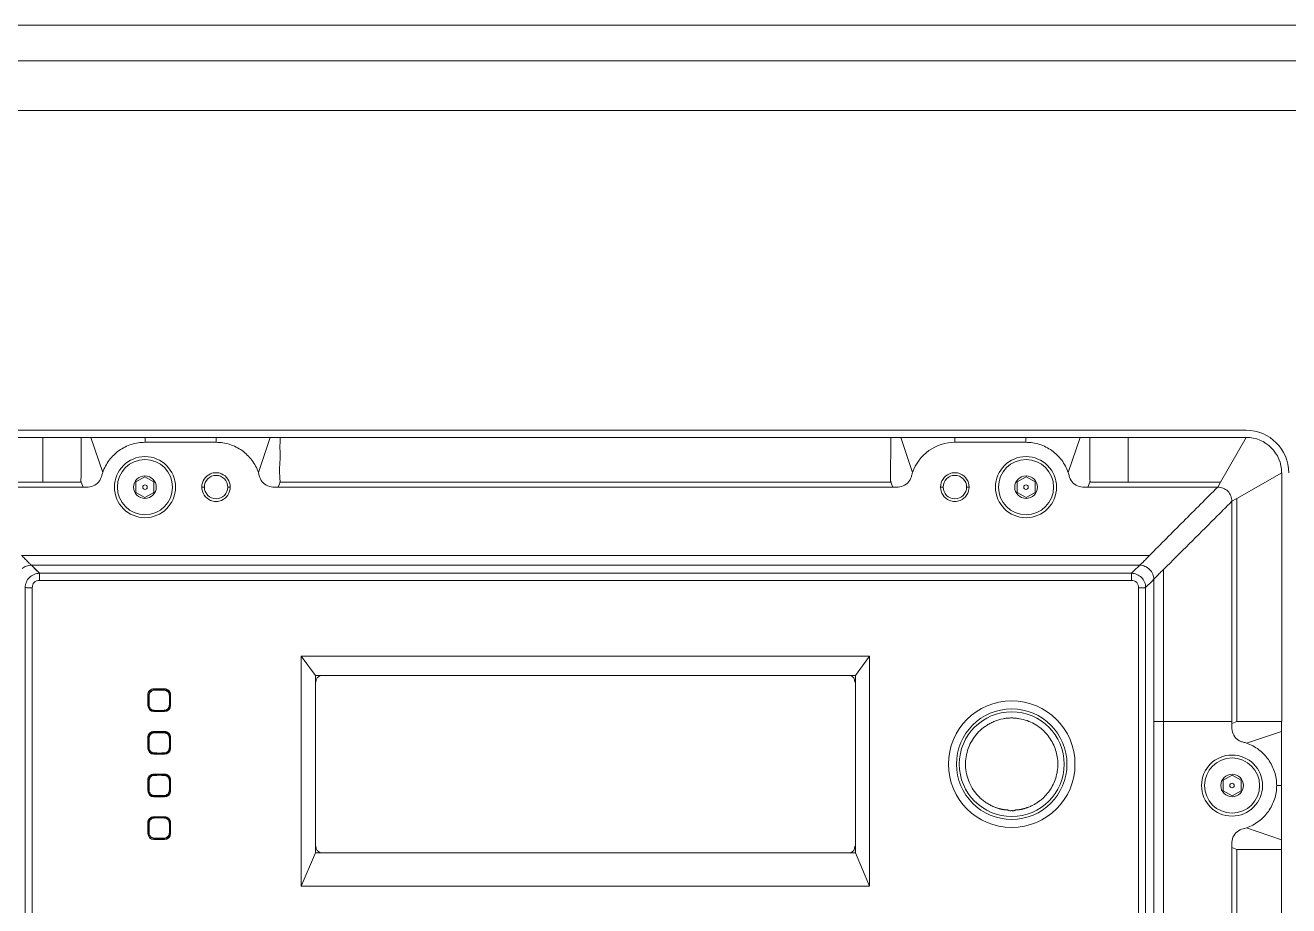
# Model space of a CAD drawing. Header units: millimetres. Extents: x 0 to 3564, y 0 to 2520.
# Drawn here: x 2465.3 to 2643.2, y 1364.5 to 1488.5 of the extents above; entities that cross this region are included whole.
import ezdxf

# ---------------------------------------------------------------- set-up
doc = ezdxf.new("R2010")
doc.units = ezdxf.units.MM
doc.layers.get('0').update_dxf_attribs({"lineweight": 13})

# ---------------------------------------------------------------- blocks, each defined once
blk = doc.blocks.new('A$C026F559B')
for p, q in [((11.55, -21.91), (10.28, -22.64)), ((10.28, -24.11), (10.28, -22.64)), ((12.82, -22.64), (11.55, -21.91)), ((12.82, -22.64), (12.82, -24.11)), ((10.28, -24.11), (11.55, -24.84)), ((11.55, -24.84), (12.82, -24.11))]:
    blk.add_line(p, q)
for radius in [4.3, 3.88, 1.59, 0.317]:
    blk.add_circle((11.55, -23.38), radius)

msp = doc.modelspace()

# ---------------------------------------------------------------- linework, layer by layer
for p, q in [((2771.68, 1488.47), (2316.68, 1488.47)), ((2771.68, 1483.47), (2316.68, 1483.47)), ((2764.68, 1476.47), (2323.68, 1476.47)), ((2637.2, 1431.47), (2451.18, 1431.47)), ((2451.18, 1430.47), (2637.18, 1430.47)), ((2467.78, 1424.17), (2467.78, 1430.47)), ((2473.18, 1425.47), (2473.18, 1430.47)), ((2474.55, 1430.47), (2476.22, 1425.54)), ((2482.18, 1430.47), (2482.18, 1429.77)), ((2492.18, 1429.77), (2492.18, 1430.47)), ((2499.8, 1430.47), (2498.13, 1425.54)), ((2587.14, 1424.25), (2587.18, 1430.47)), ((2588.55, 1430.47), (2590.22, 1425.54)), ((2596.18, 1430.47), (2596.18, 1429.77)), ((2606.18, 1429.77), (2606.18, 1430.47)), ((2613.8, 1430.47), (2612.13, 1425.54)), ((2615.18, 1430.47), (2615.18, 1425.47)), ((2620.58, 1424.17), (2620.58, 1430.47)), ((2637.18, 1430.47), (2633.57, 1424.17)), ((2492.18, 1429.77), (2482.18, 1429.77)), ((2606.18, 1429.77), (2596.18, 1429.77)), ((2635.87, 1421.87), (2642.19, 1425.47)), ((2642.19, 1425.47), (2642.19, 1390.47)), ((2467.78, 1424.17), (2454.78, 1424.17)), ((2455.18, 1423.47), (2473.45, 1423.47)), ((2473.18, 1424.17), (2467.78, 1424.17)), ((2473.18, 1424.17), (2473.45, 1423.47)), ((2490.53, 1423.47), (2490.18, 1423.47)), ((2493.83, 1423.47), (2494.18, 1423.47)), ((2501.18, 1424.17), (2500.91, 1423.47)), ((2501.18, 1423.47), (2500.91, 1423.47)), ((2587.18, 1424.17), (2501.18, 1424.17)), ((2501.18, 1423.47), (2587.18, 1423.47)), ((2587.18, 1424.17), (2587.45, 1423.47)), ((2587.18, 1423.47), (2587.45, 1423.47)), ((2594.53, 1423.47), (2594.18, 1423.47)), ((2597.83, 1423.47), (2598.18, 1423.47)), ((2615.18, 1424.17), (2614.9, 1423.46)), ((2615.18, 1424.17), (2620.58, 1424.17)), ((2620.58, 1424.17), (2633.57, 1424.16)), ((2633.57, 1424.16), (2633.18, 1423.47)), ((2635.18, 1421.47), (2635.88, 1421.87)), ((2635.18, 1421.47), (2635.18, 1390.47)), ((2635.88, 1421.87), (2635.88, 1390.47)), ((2464.79, 1413.86), (2623.59, 1413.86)), ((2467.32, 1411.33), (2466.18, 1412.47)), ((2466.18, 1412.47), (2483.18, 1412.47)), ((2492.18, 1412.47), (2483.18, 1412.47)), ((2492.18, 1412.47), (2587.18, 1412.47)), ((2596.18, 1412.47), (2587.18, 1412.47)), ((2596.18, 1412.47), (2605.18, 1412.47)), ((2605.18, 1412.47), (2620.58, 1412.47)), ((2620.58, 1412.47), (2622.18, 1412.47)), ((2622.18, 1412.45), (2621.39, 1411.68)), ((2467.32, 1411.33), (2467.78, 1411.33)), ((2467.78, 1411.33), (2620.58, 1411.33)), ((2620.58, 1411.33), (2621.03, 1411.33)), ((2621.58, 1411.86), (2621.03, 1411.33)), ((2621.39, 1411.68), (2621.03, 1411.33)), ((2623.94, 1410.25), (2624.16, 1410.47)), ((2624.18, 1410.47), (2624.16, 1410.47)), ((2624.17, 1410.47), (2624.18, 1409.05)), ((2625.57, 1390.47), (2625.57, 1411.89)), ((2465.32, 1409.32), (2465.32, 1353.31)), ((2466.31, 1409.3), (2466.31, 1353.31)), ((2621.04, 1410.34), (2467.32, 1410.34)), ((2622.05, 1353.31), (2622.05, 1409.28)), ((2623.03, 1409.33), (2623.94, 1410.25)), ((2623.03, 1353.31), (2623.03, 1409.33)), ((2624.18, 1409.05), (2624.18, 1390.47)), ((2504.18, 1399.65), (2504.18, 1367.29)), ((2504.18, 1399.65), (2506.18, 1396.97)), ((2584.18, 1399.65), (2504.18, 1399.65)), ((2584.18, 1399.65), (2582.18, 1396.97)), ((2584.18, 1367.29), (2584.18, 1399.65)), ((2506.18, 1371.97), (2506.18, 1396.97)), ((2582.18, 1396.97), (2506.18, 1396.97)), ((2582.18, 1396.97), (2582.18, 1371.97)), ((2484.93, 1395.07), (2483.43, 1395.07)), ((2483.47, 1394.89), (2483.48, 1394.97)), ((2484.88, 1394.97), (2483.48, 1394.97)), ((2484.88, 1394.89), (2484.88, 1394.97)), ((2482.58, 1392.72), (2482.58, 1394.22)), ((2482.68, 1394.17), (2482.68, 1392.77)), ((2482.75, 1394.17), (2482.68, 1394.17)), ((2482.75, 1392.77), (2482.68, 1392.77)), ((2485.6, 1394.17), (2485.68, 1394.17)), ((2485.6, 1392.77), (2485.68, 1392.77)), ((2485.68, 1392.77), (2485.68, 1394.17)), ((2485.78, 1394.22), (2485.78, 1392.72)), ((2484.93, 1391.87), (2483.43, 1391.87)), ((2483.47, 1392.05), (2483.48, 1391.97)), ((2483.48, 1391.97), (2484.88, 1391.97)), ((2484.88, 1392.05), (2484.88, 1391.97)), ((2484.93, 1389.07), (2483.43, 1389.07)), ((2624.18, 1390.47), (2624.18, 1281.47)), ((2635.18, 1390.47), (2624.18, 1390.47)), ((2625.57, 1390.47), (2625.57, 1245.87)), ((2635.88, 1390.47), (2635.18, 1390.2)), ((2635.18, 1390.47), (2635.18, 1390.2)), ((2635.87, 1390.47), (2642.19, 1390.47)), ((2642.18, 1389.09), (2637.25, 1387.43)), ((2642.18, 1390.47), (2642.18, 1072.47)), ((2482.58, 1386.72), (2482.58, 1388.22)), ((2482.68, 1388.17), (2482.68, 1386.77)), ((2482.75, 1388.17), (2482.68, 1388.17)), ((2483.47, 1388.89), (2483.48, 1388.97)), ((2484.88, 1388.97), (2483.48, 1388.97)), ((2484.88, 1388.89), (2484.88, 1388.97)), ((2485.6, 1388.17), (2485.68, 1388.17)), ((2485.68, 1386.77), (2485.68, 1388.17)), ((2485.78, 1388.22), (2485.78, 1386.72)), ((2482.75, 1386.77), (2482.68, 1386.77)), ((2484.93, 1385.87), (2483.43, 1385.87)), ((2483.47, 1386.05), (2483.48, 1385.97)), ((2483.48, 1385.97), (2484.88, 1385.97)), ((2484.88, 1386.05), (2484.88, 1385.97)), ((2485.6, 1386.77), (2485.68, 1386.77)), ((2482.58, 1380.72), (2482.58, 1382.22)), ((2482.68, 1382.17), (2482.68, 1380.77)), ((2482.75, 1382.17), (2482.68, 1382.17)), ((2484.93, 1383.07), (2483.43, 1383.07)), ((2483.47, 1382.89), (2483.48, 1382.97)), ((2484.88, 1382.97), (2483.48, 1382.97)), ((2484.88, 1382.89), (2484.88, 1382.97)), ((2485.6, 1382.17), (2485.68, 1382.17)), ((2485.68, 1380.77), (2485.68, 1382.17)), ((2485.78, 1382.22), (2485.78, 1380.72)), ((2482.75, 1380.77), (2482.68, 1380.77)), ((2485.6, 1380.77), (2485.68, 1380.77)), ((2484.93, 1379.87), (2483.43, 1379.87)), ((2483.47, 1380.05), (2483.48, 1379.97)), ((2483.48, 1379.97), (2484.88, 1379.97)), ((2484.88, 1380.05), (2484.88, 1379.97)), ((2484.93, 1377.07), (2483.43, 1377.07)), ((2483.47, 1376.89), (2483.48, 1376.97)), ((2484.88, 1376.97), (2483.48, 1376.97)), ((2484.88, 1376.89), (2484.88, 1376.97)), ((2482.58, 1374.72), (2482.58, 1376.22)), ((2482.68, 1376.17), (2482.68, 1374.77)), ((2482.75, 1376.17), (2482.68, 1376.17)), ((2485.6, 1376.17), (2485.68, 1376.17)), ((2485.68, 1374.77), (2485.68, 1376.17)), ((2485.78, 1376.22), (2485.78, 1374.72)), ((2642.18, 1373.84), (2637.25, 1375.51)), ((2482.75, 1374.77), (2482.68, 1374.77)), ((2484.93, 1373.87), (2483.43, 1373.87)), ((2483.47, 1374.05), (2483.48, 1373.97)), ((2483.48, 1373.97), (2484.88, 1373.97)), ((2484.88, 1374.05), (2484.88, 1373.97)), ((2485.6, 1374.77), (2485.68, 1374.77)), ((2504.18, 1367.29), (2506.18, 1371.97)), ((2506.18, 1371.97), (2582.18, 1371.97)), ((2584.18, 1367.29), (2582.18, 1371.97)), ((2635.18, 1372.74), (2635.18, 1300.18)), ((2635.18, 1372.74), (2635.88, 1372.47)), ((2635.88, 1300.45), (2635.88, 1372.47)), ((2642.18, 1372.47), (2635.88, 1372.47)), ((2504.18, 1367.29), (2584.18, 1367.29))]:
    msp.add_line(p, q)
for points in [[(2467.32, 1411.33), (2466.75, 1411.89), (2466.37, 1412.27), (2466.18, 1412.47)], [(2622.18, 1412.45), (2621.96, 1412.24), (2621.58, 1411.86)]]:
    msp.add_lwpolyline(points)
for centre, radius in [((2492.18, 1423.47), 1.65), ((2596.18, 1423.47), 1.65), ((2604.18, 1384.47), 8.91), ((2604.18, 1384.47), 7.78), ((2604.18, 1384.47), 7.38)]:
    msp.add_circle(centre, radius)
for centre, radius, start, end in [((2637.18, 1425.47), 5, 0, 89.9998), ((2637.18, 1425.47), 6, 0.0003, 89.8144), ((2623.55, 3076.35), 1652.91, 269.70022, 270.33363), ((2507.24, 1396.03), 1, 109.3906, 180), ((2581.12, 1396.03), 1, 0, 70.5958), ((2483.48, 1394.17), 0.8, 90, 180), ((2484.18, 1363.64), 31.26, 88.7136, 91.2864), ((2484.88, 1394.17), 0.8, 0, 90), ((2483.43, 1392.72), 0.85, 180, 270), ((2483.48, 1392.77), 0.8, 180, 270), ((2514, 1393.47), 31.26, 178.7136, 181.2864), ((2484.88, 1392.77), 0.8, 270, 0), ((2484.93, 1392.72), 0.85, 270, 0), ((2454.35, 1393.47), 31.26, 358.7136, 1.2864), ((2484.18, 1423.3), 31.26, 268.7136, 271.2864), ((2483.48, 1388.17), 0.8, 90, 180), ((2514, 1387.47), 31.26, 178.7136, 181.2864), ((2484.18, 1357.64), 31.26, 88.7136, 91.2864), ((2484.88, 1388.17), 0.8, 0, 90), ((2454.35, 1387.47), 31.26, 358.7136, 1.2864), ((2483.43, 1386.72), 0.85, 180, 270), ((2483.48, 1386.77), 0.8, 180, 270), ((2484.18, 1417.3), 31.26, 268.7136, 271.2864), ((2484.88, 1386.77), 0.8, 270, 0), ((2484.93, 1386.72), 0.85, 270, 0), ((2483.48, 1382.17), 0.8, 90, 180), ((2514, 1381.47), 31.26, 178.7136, 181.2864), ((2484.18, 1351.64), 31.26, 88.7136, 91.2864), ((2484.88, 1382.17), 0.8, 0, 90), ((2454.35, 1381.47), 31.26, 358.7136, 1.2864), ((2483.43, 1380.72), 0.85, 180, 270), ((2483.48, 1380.77), 0.8, 180, 270), ((2484.88, 1380.77), 0.8, 270, 0), ((2484.93, 1380.72), 0.85, 270, 360), ((2641.83, 1393.97), 12.51, 268.3969, 271.6027), ((2484.18, 1411.3), 31.26, 268.7136, 271.2864), ((2483.48, 1376.17), 0.8, 90, 180), ((2484.18, 1345.64), 31.26, 88.7136, 91.2864), ((2484.88, 1376.17), 0.8, 0, 90), ((2514, 1375.47), 31.26, 178.7136, 181.2864), ((2454.35, 1375.47), 31.26, 358.7136, 1.2864), ((2483.43, 1374.72), 0.85, 180, 270), ((2483.48, 1374.77), 0.8, 180, 270), ((2484.18, 1405.3), 31.26, 268.7136, 271.2864), ((2484.88, 1374.77), 0.8, 270, 0), ((2484.93, 1374.72), 0.85, 270, 360), ((2507.24, 1372.91), 1, 180, 250.5648), ((2581.12, 1372.91), 1, 289.3755, 0)]:
    msp.add_arc(centre, radius, start, end)
for points, knots in [([(2501.18, 1430.47), (2501.19, 1429.95), (2501.16, 1428.92), (2501.23, 1427.37), (2501.06, 1425.82), (2501.15, 1424.78), (2501.22, 1424.27)], [0, 0, 0, 0, 0.249035, 0.499545, 0.750002, 1, 1, 1, 1]), ([(2482.18, 1429.77), (2481.53, 1429.77), (2480.23, 1429.57), (2478.46, 1428.69), (2477.06, 1427.31), (2476.44, 1426.15), (2476.22, 1425.54)], [0, 0, 0, 0, 0.250597, 0.500578, 0.750027, 1, 1, 1, 1]), ([(2492.18, 1429.77), (2492.82, 1429.77), (2494.13, 1429.57), (2495.89, 1428.68), (2497.29, 1427.31), (2497.92, 1426.15), (2498.13, 1425.54)], [0, 0, 0, 0, 0.250596, 0.500565, 0.750004, 1, 1, 1, 1]), ([(2590.22, 1425.54), (2590.65, 1426.74), (2592.27, 1428.95), (2594.9, 1429.78), (2596.18, 1429.77)], [0, 0, 0, 0, 0.499582, 1, 1, 1, 1]), ([(2606.18, 1429.77), (2606.82, 1429.77), (2608.13, 1429.57), (2609.89, 1428.69), (2611.29, 1427.31), (2611.92, 1426.15), (2612.13, 1425.54)], [0, 0, 0, 0, 0.250606, 0.500582, 0.750019, 1, 1, 1, 1]), ([(2476.22, 1425.54), (2476.16, 1425.39), (2476.09, 1425.07), (2475.95, 1424.6), (2475.68, 1424.19), (2475.21, 1423.73), (2474.42, 1423.42), (2473.77, 1423.47), (2473.45, 1423.47)], [0, 0, 0, 0, 0.12493, 0.24977, 0.375307, 0.501003, 0.749943, 1, 1, 1, 1]), ([(2491.41, 1425.34), (2491.05, 1425.19), (2490.41, 1424.66), (2490.17, 1423.86), (2490.18, 1423.47)], [0, 0, 0, 0, 0.499744, 1, 1, 1, 1]), ([(2492.94, 1425.34), (2492.7, 1425.44), (2492.18, 1425.54), (2491.65, 1425.44), (2491.41, 1425.34)], [0, 0, 0, 0, 0.499997, 1, 1, 1, 1]), ([(2494.18, 1423.47), (2494.18, 1423.86), (2493.94, 1424.66), (2493.3, 1425.19), (2492.94, 1425.34)], [0, 0, 0, 0, 0.500268, 1, 1, 1, 1]), ([(2500.91, 1423.47), (2500.58, 1423.47), (2499.93, 1423.41), (2498.99, 1423.8), (2498.34, 1424.58), (2498.24, 1425.23), (2498.13, 1425.54)], [0, 0, 0, 0, 0.251007, 0.500258, 0.749202, 1, 1, 1, 1]), ([(2587.45, 1423.47), (2587.77, 1423.47), (2588.42, 1423.42), (2589.21, 1423.73), (2589.68, 1424.19), (2589.95, 1424.6), (2590.09, 1425.07), (2590.16, 1425.39), (2590.22, 1425.54)], [0, 0, 0, 0, 0.25006, 0.499067, 0.624695, 0.750212, 0.875082, 1, 1, 1, 1]), ([(2595.41, 1425.34), (2595.05, 1425.19), (2594.41, 1424.66), (2594.17, 1423.86), (2594.18, 1423.47)], [0, 0, 0, 0, 0.499744, 1, 1, 1, 1]), ([(2596.94, 1425.34), (2596.7, 1425.44), (2596.18, 1425.54), (2595.65, 1425.44), (2595.41, 1425.34)], [0, 0, 0, 0, 0.499997, 1, 1, 1, 1]), ([(2598.18, 1423.47), (2598.18, 1423.86), (2597.94, 1424.66), (2597.3, 1425.19), (2596.94, 1425.34)], [0, 0, 0, 0, 0.500268, 1, 1, 1, 1]), ([(2614.9, 1423.46), (2614.74, 1423.46), (2614.42, 1423.46), (2613.77, 1423.48), (2612.99, 1423.8), (2612.34, 1424.58), (2612.24, 1425.23), (2612.13, 1425.54)], [0, 0, 0, 0, 0.125577, 0.251144, 0.500358, 0.749253, 1, 1, 1, 1]), ([(2473.15, 1424.25), (2473.16, 1424.24), (2473.19, 1424.23), (2473.2, 1424.19), (2473.18, 1424.18), (2473.18, 1424.17)], [0, 0, 0, 0, 0.506652, 0.744454, 1, 1, 1, 1]), ([(2490.18, 1423.47), (2490.17, 1423.08), (2490.41, 1422.28), (2491.05, 1421.75), (2491.41, 1421.6)], [0, 0, 0, 0, 0.500267, 1, 1, 1, 1]), ([(2492.94, 1421.6), (2493.3, 1421.75), (2493.94, 1422.28), (2494.18, 1423.08), (2494.18, 1423.47)], [0, 0, 0, 0, 0.499744, 1, 1, 1, 1]), ([(2501.22, 1424.27), (2501.2, 1424.26), (2501.17, 1424.24), (2501.16, 1424.2), (2501.18, 1424.18), (2501.18, 1424.17)], [0, 0, 0, 0, 0.50691, 0.744691, 1, 1, 1, 1]), ([(2587.18, 1424.17), (2587.18, 1424.18), (2587.2, 1424.19), (2587.19, 1424.23), (2587.16, 1424.24), (2587.14, 1424.25)], [0, 0, 0, 0, 0.258831, 0.490424, 1, 1, 1, 1]), ([(2594.18, 1423.47), (2594.17, 1423.08), (2594.41, 1422.28), (2595.05, 1421.75), (2595.41, 1421.6)], [0, 0, 0, 0, 0.500267, 1, 1, 1, 1]), ([(2596.94, 1421.6), (2597.3, 1421.75), (2597.94, 1422.28), (2598.18, 1423.08), (2598.18, 1423.47)], [0, 0, 0, 0, 0.499744, 1, 1, 1, 1]), ([(2615.21, 1424.25), (2615.19, 1424.24), (2615.16, 1424.23), (2615.16, 1424.19), (2615.17, 1424.17), (2615.18, 1424.17)], [0, 0, 0, 0, 0.506801, 0.744254, 1, 1, 1, 1]), ([(2623.59, 1413.86), (2625.17, 1415.46), (2628.37, 1418.66), (2631.57, 1421.86), (2633.18, 1423.47)], [0, 0, 0, 0, 0.496927, 1, 1, 1, 1]), ([(2635.18, 1421.47), (2635.18, 1421.73), (2635.07, 1422.26), (2634.63, 1422.92), (2633.96, 1423.37), (2633.44, 1423.47), (2633.18, 1423.47)], [0, 0, 0, 0, 0.249941, 0.499951, 0.749998, 1, 1, 1, 1]), ([(2491.41, 1421.6), (2491.65, 1421.5), (2492.18, 1421.39), (2492.7, 1421.5), (2492.94, 1421.6)], [0, 0, 0, 0, 0.499997, 1, 1, 1, 1]), ([(2595.41, 1421.6), (2595.65, 1421.5), (2596.18, 1421.39), (2596.7, 1421.5), (2596.94, 1421.6)], [0, 0, 0, 0, 0.499997, 1, 1, 1, 1]), ([(2635.18, 1421.47), (2634.37, 1420.66), (2631.17, 1417.47), (2627.97, 1414.27), (2625.57, 1411.89)], [0, 0, 0, 0, 0.251893, 1, 1, 1, 1]), ([(2466.18, 1412.47), (2466.16, 1412.48), (2466.1, 1412.54), (2466, 1412.63), (2465.86, 1412.78), (2465.61, 1413.03), (2465.25, 1413.4), (2464.95, 1413.7), (2464.79, 1413.86)], [0, 0, 0, 0, 0.036196, 0.11107, 0.217579, 0.347811, 0.655681, 1, 1, 1, 1]), ([(2466.18, 1412.47), (2465.94, 1412.47), (2465.47, 1412.39), (2465.05, 1412.14), (2464.88, 1411.99)], [0, 0, 0, 0, 0.499979, 1, 1, 1, 1]), ([(2622.18, 1412.47), (2622.18, 1412.47), (2622.2, 1412.48), (2622.23, 1412.51), (2622.28, 1412.55), (2622.37, 1412.63), (2622.5, 1412.75), (2622.68, 1412.93), (2622.89, 1413.14), (2623.19, 1413.45), (2623.43, 1413.7), (2623.59, 1413.86)], [0, 0, 0, 0, 0.009928, 0.030939, 0.062319, 0.103193, 0.209091, 0.339691, 0.488374, 0.65049, 1, 1, 1, 1]), ([(2622.18, 1412.47), (2622.44, 1412.47), (2622.96, 1412.36), (2623.41, 1412.06), (2623.6, 1411.88)], [0, 0, 0, 0, 0.499497, 1, 1, 1, 1]), ([(2465.91, 1410.74), (2465.72, 1410.56), (2465.43, 1410.11), (2465.32, 1409.58), (2465.32, 1409.32)], [0, 0, 0, 0, 0.500508, 1, 1, 1, 1]), ([(2467.32, 1411.33), (2467.06, 1411.33), (2466.54, 1411.22), (2466.09, 1410.92), (2465.91, 1410.74)], [0, 0, 0, 0, 0.499513, 1, 1, 1, 1]), ([(2467.32, 1411.33), (2467.33, 1411.29), (2467.33, 1411.17), (2467.33, 1410.84), (2467.32, 1410.55), (2467.32, 1410.34)], [0, 0, 0, 0, 0.122504, 0.349387, 1, 1, 1, 1]), ([(2622.45, 1410.74), (2622.26, 1410.92), (2621.82, 1411.22), (2621.29, 1411.33), (2621.03, 1411.33)], [0, 0, 0, 0, 0.500498, 1, 1, 1, 1]), ([(2621.04, 1410.34), (2621.03, 1410.55), (2621.03, 1410.84), (2621.03, 1411.17), (2621.03, 1411.29), (2621.03, 1411.33)], [0, 0, 0, 0, 0.6505, 0.877416, 1, 1, 1, 1]), ([(2623.03, 1409.33), (2623.03, 1409.59), (2622.93, 1410.11), (2622.63, 1410.56), (2622.45, 1410.74)], [0, 0, 0, 0, 0.499499, 1, 1, 1, 1]), ([(2623.59, 1411.88), (2623.78, 1411.69), (2624.07, 1411.25), (2624.18, 1410.73), (2624.18, 1410.47)], [0, 0, 0, 0, 0.499971, 1, 1, 1, 1]), ([(2625.57, 1411.89), (2625.4, 1411.73), (2625.16, 1411.49), (2624.85, 1411.18), (2624.65, 1410.97), (2624.47, 1410.79), (2624.34, 1410.66), (2624.26, 1410.57), (2624.22, 1410.52), (2624.19, 1410.49), (2624.18, 1410.48), (2624.18, 1410.47)], [0, 0, 0, 0, 0.349807, 0.511672, 0.659297, 0.789041, 0.895193, 0.936874, 0.969338, 0.990922, 1, 1, 1, 1]), ([(2465.32, 1409.32), (2465.36, 1409.32), (2465.48, 1409.31), (2465.8, 1409.3), (2466.09, 1409.3), (2466.31, 1409.3)], [0, 0, 0, 0, 0.122691, 0.349574, 1, 1, 1, 1]), ([(2466.31, 1409.3), (2466.29, 1409.57), (2466.49, 1410.13), (2467.05, 1410.35), (2467.32, 1410.34)], [0, 0, 0, 0, 0.500169, 1, 1, 1, 1]), ([(2622.05, 1409.28), (2622.07, 1409.55), (2621.87, 1410.13), (2621.3, 1410.35), (2621.04, 1410.34)], [0, 0, 0, 0, 0.500115, 1, 1, 1, 1]), ([(2623.03, 1409.33), (2622.99, 1409.31), (2622.88, 1409.31), (2622.66, 1409.29), (2622.37, 1409.29), (2622.16, 1409.28), (2622.05, 1409.28)], [0, 0, 0, 0, 0.123372, 0.350146, 0.65482, 1, 1, 1, 1]), ([(2482.75, 1394.17), (2482.75, 1394.22), (2482.77, 1394.31), (2482.81, 1394.44), (2482.88, 1394.57), (2483, 1394.71), (2483.2, 1394.85), (2483.38, 1394.89), (2483.47, 1394.89)], [0, 0, 0, 0, 0.125273, 0.250552, 0.375812, 0.501127, 0.750646, 1, 1, 1, 1]), ([(2483.43, 1395.07), (2483.32, 1395.07), (2483.09, 1395.03), (2482.9, 1394.9), (2482.83, 1394.82)], [0, 0, 0, 0, 0.500047, 1, 1, 1, 1]), ([(2484.88, 1394.89), (2484.92, 1394.89), (2485.02, 1394.88), (2485.15, 1394.83), (2485.27, 1394.77), (2485.42, 1394.65), (2485.55, 1394.45), (2485.6, 1394.26), (2485.6, 1394.17)], [0, 0, 0, 0, 0.125273, 0.250552, 0.375812, 0.501127, 0.750646, 1, 1, 1, 1]), ([(2485.78, 1394.22), (2485.78, 1394.33), (2485.73, 1394.55), (2485.61, 1394.74), (2485.53, 1394.82)], [0, 0, 0, 0, 0.500047, 1, 1, 1, 1]), ([(2483.47, 1392.05), (2483.43, 1392.05), (2483.33, 1392.06), (2483.2, 1392.1), (2483.08, 1392.17), (2482.93, 1392.29), (2482.8, 1392.49), (2482.76, 1392.67), (2482.75, 1392.77)], [0, 0, 0, 0, 0.125273, 0.250552, 0.375812, 0.501127, 0.750646, 1, 1, 1, 1]), ([(2485.6, 1392.77), (2485.6, 1392.72), (2485.59, 1392.63), (2485.54, 1392.49), (2485.47, 1392.37), (2485.35, 1392.23), (2485.16, 1392.09), (2484.97, 1392.05), (2484.88, 1392.05)], [0, 0, 0, 0, 0.125273, 0.250552, 0.375812, 0.501127, 0.750646, 1, 1, 1, 1]), ([(2604.18, 1390.97), (2603.97, 1390.97), (2603.57, 1390.95), (2602.76, 1390.83), (2601.97, 1390.61), (2601.23, 1390.27), (2600.52, 1389.87), (2599.72, 1389.25), (2598.9, 1388.33), (2598.27, 1387.28), (2597.85, 1386.12), (2597.66, 1384.91), (2597.69, 1383.69), (2597.95, 1382.49), (2598.42, 1381.36), (2598.99, 1380.51), (2599.54, 1379.91), (2599.98, 1379.49), (2600.47, 1379.12), (2600.9, 1378.85), (2601.26, 1378.66), (2601.54, 1378.53), (2601.77, 1378.43), (2601.96, 1378.36), (2602.1, 1378.31), (2602.25, 1378.26), (2602.37, 1378.23), (2602.47, 1378.2), (2602.54, 1378.18), (2602.62, 1378.16), (2602.69, 1378.14), (2602.77, 1378.13), (2602.84, 1378.11), (2602.91, 1378.1), (2602.99, 1378.08), (2603.06, 1378.07), (2603.13, 1378.06), (2603.18, 1378.05), (2603.23, 1378.04), (2603.26, 1378.03), (2603.29, 1378.03)], [0, 0, 0, 0, 0.031269, 0.062539, 0.125012, 0.156285, 0.187557, 0.250032, 0.312507, 0.374982, 0.437457, 0.499933, 0.562408, 0.624883, 0.687358, 0.749833, 0.781105, 0.812375, 0.843643, 0.87491, 0.890547, 0.906184, 0.921821, 0.92964, 0.937459, 0.945278, 0.953097, 0.957006, 0.960915, 0.964825, 0.968734, 0.972644, 0.976553, 0.980462, 0.984372, 0.988281, 0.99219, 0.994145, 0.9961, 1, 1, 1, 1]), ([(2608.26, 1389.52), (2607.98, 1389.75), (2607.37, 1390.17), (2606.36, 1390.62), (2605.46, 1390.86), (2604.73, 1390.95), (2604.36, 1390.97), (2604.18, 1390.97)], [0, 0, 0, 0, 0.249947, 0.499894, 0.749838, 0.874919, 1, 1, 1, 1]), ([(2483.43, 1389.07), (2483.32, 1389.07), (2483.09, 1389.03), (2482.9, 1388.9), (2482.83, 1388.82)], [0, 0, 0, 0, 0.500047, 1, 1, 1, 1]), ([(2604.18, 1377.97), (2604.21, 1377.94), (2604.29, 1377.91), (2604.41, 1377.9), (2604.51, 1377.92), (2604.59, 1377.95), (2604.65, 1377.98), (2604.71, 1378), (2604.78, 1378.04), (2604.89, 1378.05), (2604.99, 1378.05), (2605.08, 1378.04), (2605.14, 1378.04), (2605.2, 1378.05), (2605.25, 1378.06), (2605.29, 1378.07), (2605.32, 1378.08), (2605.35, 1378.08), (2605.39, 1378.09), (2605.45, 1378.1), (2605.53, 1378.11), (2605.63, 1378.13), (2605.75, 1378.16), (2605.87, 1378.2), (2605.99, 1378.23), (2606.11, 1378.27), (2606.23, 1378.3), (2606.35, 1378.35), (2606.47, 1378.39), (2606.62, 1378.45), (2606.82, 1378.53), (2607.12, 1378.67), (2607.49, 1378.87), (2607.91, 1379.14), (2608.31, 1379.44), (2608.81, 1379.89), (2609.36, 1380.51), (2609.91, 1381.36), (2610.32, 1382.27), (2610.58, 1383.24), (2610.7, 1384.24), (2610.65, 1385.25), (2610.46, 1386.23), (2610.11, 1387.17), (2609.63, 1388.05), (2609.01, 1388.85), (2608.52, 1389.31), (2608.26, 1389.52)], [0, 0, 0, 0, 0.007716, 0.015506, 0.02331, 0.027215, 0.031118, 0.035021, 0.038926, 0.046721, 0.054532, 0.058439, 0.062347, 0.066254, 0.070163, 0.072118, 0.074072, 0.076027, 0.077981, 0.08189, 0.085799, 0.093617, 0.101435, 0.109253, 0.117072, 0.12489, 0.132708, 0.140526, 0.148344, 0.156163, 0.171799, 0.187435, 0.218702, 0.24997, 0.281239, 0.31251, 0.375009, 0.437508, 0.500007, 0.562506, 0.625005, 0.687504, 0.750003, 0.812503, 0.875002, 0.937501, 1, 1, 1, 1]), ([(2635.18, 1390.2), (2635.18, 1389.88), (2635.13, 1389.22), (2635.44, 1388.43), (2635.9, 1387.96), (2636.31, 1387.7), (2636.78, 1387.55), (2637.1, 1387.48), (2637.25, 1387.43)], [0, 0, 0, 0, 0.250062, 0.499066, 0.624695, 0.750211, 0.875082, 1, 1, 1, 1]), ([(2482.75, 1388.17), (2482.75, 1388.22), (2482.77, 1388.31), (2482.81, 1388.44), (2482.88, 1388.57), (2483, 1388.71), (2483.2, 1388.85), (2483.38, 1388.89), (2483.47, 1388.89)], [0, 0, 0, 0, 0.125273, 0.250552, 0.375812, 0.501127, 0.750646, 1, 1, 1, 1]), ([(2484.88, 1388.89), (2484.92, 1388.89), (2485.02, 1388.88), (2485.15, 1388.83), (2485.27, 1388.77), (2485.42, 1388.65), (2485.55, 1388.45), (2485.6, 1388.26), (2485.6, 1388.17)], [0, 0, 0, 0, 0.125273, 0.250552, 0.375812, 0.501127, 0.750646, 1, 1, 1, 1]), ([(2485.78, 1388.22), (2485.78, 1388.33), (2485.73, 1388.55), (2485.61, 1388.74), (2485.53, 1388.82)], [0, 0, 0, 0, 0.500047, 1, 1, 1, 1]), ([(2641.48, 1381.47), (2641.48, 1382.12), (2641.27, 1383.42), (2640.39, 1385.18), (2639.02, 1386.59), (2637.86, 1387.21), (2637.25, 1387.43)], [0, 0, 0, 0, 0.25059, 0.500542, 0.750043, 1, 1, 1, 1]), ([(2483.47, 1386.05), (2483.43, 1386.05), (2483.33, 1386.06), (2483.2, 1386.1), (2483.08, 1386.17), (2482.93, 1386.29), (2482.8, 1386.49), (2482.76, 1386.67), (2482.75, 1386.77)], [0, 0, 0, 0, 0.125273, 0.250552, 0.375812, 0.501127, 0.750646, 1, 1, 1, 1]), ([(2485.6, 1386.77), (2485.6, 1386.72), (2485.59, 1386.63), (2485.54, 1386.49), (2485.47, 1386.37), (2485.35, 1386.23), (2485.16, 1386.09), (2484.97, 1386.05), (2484.88, 1386.05)], [0, 0, 0, 0, 0.125273, 0.250552, 0.375812, 0.501127, 0.750646, 1, 1, 1, 1]), ([(2482.75, 1382.17), (2482.75, 1382.22), (2482.77, 1382.31), (2482.81, 1382.44), (2482.88, 1382.57), (2483, 1382.71), (2483.2, 1382.85), (2483.38, 1382.89), (2483.47, 1382.89)], [0, 0, 0, 0, 0.125273, 0.250552, 0.375812, 0.501127, 0.750646, 1, 1, 1, 1]), ([(2483.43, 1383.07), (2483.32, 1383.07), (2483.09, 1383.03), (2482.9, 1382.9), (2482.83, 1382.82)], [0, 0, 0, 0, 0.500047, 1, 1, 1, 1]), ([(2484.88, 1382.89), (2484.92, 1382.89), (2485.02, 1382.88), (2485.15, 1382.83), (2485.27, 1382.77), (2485.42, 1382.65), (2485.55, 1382.45), (2485.6, 1382.26), (2485.6, 1382.17)], [0, 0, 0, 0, 0.125273, 0.250552, 0.375812, 0.501127, 0.750646, 1, 1, 1, 1]), ([(2485.78, 1382.22), (2485.78, 1382.33), (2485.73, 1382.55), (2485.61, 1382.74), (2485.53, 1382.82)], [0, 0, 0, 0, 0.500047, 1, 1, 1, 1]), ([(2483.47, 1380.05), (2483.43, 1380.05), (2483.33, 1380.06), (2483.2, 1380.1), (2483.08, 1380.17), (2482.93, 1380.29), (2482.8, 1380.49), (2482.76, 1380.67), (2482.75, 1380.77)], [0, 0, 0, 0, 0.125273, 0.250552, 0.375812, 0.501127, 0.750646, 1, 1, 1, 1]), ([(2485.6, 1380.77), (2485.6, 1380.72), (2485.59, 1380.63), (2485.54, 1380.49), (2485.47, 1380.37), (2485.35, 1380.23), (2485.16, 1380.09), (2484.97, 1380.05), (2484.88, 1380.05)], [0, 0, 0, 0, 0.125273, 0.250552, 0.375812, 0.501127, 0.750646, 1, 1, 1, 1]), ([(2641.48, 1381.47), (2641.48, 1380.82), (2641.27, 1379.52), (2640.39, 1377.76), (2639.01, 1376.35), (2637.86, 1375.73), (2637.25, 1375.51)], [0, 0, 0, 0, 0.250598, 0.50056, 0.750003, 1, 1, 1, 1]), ([(2482.75, 1376.17), (2482.75, 1376.22), (2482.77, 1376.31), (2482.81, 1376.44), (2482.88, 1376.57), (2483, 1376.71), (2483.2, 1376.85), (2483.38, 1376.89), (2483.47, 1376.89)], [0, 0, 0, 0, 0.125273, 0.250552, 0.375812, 0.501127, 0.750646, 1, 1, 1, 1]), ([(2483.43, 1377.07), (2483.32, 1377.07), (2483.09, 1377.03), (2482.9, 1376.9), (2482.83, 1376.82)], [0, 0, 0, 0, 0.500047, 1, 1, 1, 1]), ([(2484.88, 1376.89), (2484.92, 1376.89), (2485.02, 1376.88), (2485.15, 1376.83), (2485.27, 1376.77), (2485.42, 1376.65), (2485.55, 1376.45), (2485.6, 1376.26), (2485.6, 1376.17)], [0, 0, 0, 0, 0.125273, 0.250552, 0.375812, 0.501127, 0.750646, 1, 1, 1, 1]), ([(2485.78, 1376.22), (2485.78, 1376.33), (2485.73, 1376.55), (2485.61, 1376.74), (2485.53, 1376.82)], [0, 0, 0, 0, 0.500047, 1, 1, 1, 1]), ([(2603.29, 1378.03), (2603.31, 1378.03), (2603.35, 1378.04), (2603.4, 1378.05), (2603.46, 1378.05), (2603.52, 1378.04), (2603.58, 1378.03), (2603.63, 1378.01), (2603.68, 1377.99), (2603.74, 1377.96), (2603.79, 1377.94), (2603.86, 1377.92), (2603.96, 1377.9), (2604.08, 1377.91), (2604.15, 1377.94), (2604.18, 1377.97)], [0, 0, 0, 0, 0.062543, 0.125108, 0.187724, 0.250381, 0.313021, 0.375628, 0.438215, 0.500797, 0.563396, 0.626025, 0.751194, 0.876134, 1, 1, 1, 1]), ([(2635.18, 1372.74), (2635.18, 1373.06), (2635.12, 1373.72), (2635.5, 1374.65), (2636.29, 1375.31), (2636.94, 1375.4), (2637.25, 1375.51)], [0, 0, 0, 0, 0.25101, 0.500262, 0.749205, 1, 1, 1, 1]), ([(2483.47, 1374.05), (2483.43, 1374.05), (2483.33, 1374.06), (2483.2, 1374.1), (2483.08, 1374.17), (2482.93, 1374.29), (2482.8, 1374.49), (2482.76, 1374.67), (2482.75, 1374.77)], [0, 0, 0, 0, 0.125273, 0.250552, 0.375812, 0.501127, 0.750646, 1, 1, 1, 1]), ([(2485.6, 1374.77), (2485.6, 1374.72), (2485.59, 1374.63), (2485.54, 1374.49), (2485.47, 1374.37), (2485.35, 1374.23), (2485.16, 1374.09), (2484.97, 1374.05), (2484.88, 1374.05)], [0, 0, 0, 0, 0.125273, 0.250552, 0.375812, 0.501127, 0.750646, 1, 1, 1, 1])]:
    msp.add_open_spline(points, degree=3, knots=knots)
for points in [[(2473.18, 1425.47), (2473.19, 1425.06), (2473.16, 1424.66), (2473.15, 1424.25)], [(2615.18, 1425.47), (2615.15, 1425.06), (2615.18, 1424.66), (2615.21, 1424.25)], [(2482.64, 1394.55), (2482.6, 1394.44), (2482.58, 1394.33), (2482.58, 1394.22)], [(2482.83, 1394.82), (2482.75, 1394.74), (2482.68, 1394.65), (2482.64, 1394.55)], [(2485.25, 1395), (2485.15, 1395.05), (2485.04, 1395.07), (2484.93, 1395.07)], [(2485.53, 1394.82), (2485.45, 1394.9), (2485.36, 1394.96), (2485.25, 1395)], [(2485.25, 1389), (2485.15, 1389.05), (2485.04, 1389.07), (2484.93, 1389.07)], [(2482.64, 1388.55), (2482.6, 1388.44), (2482.58, 1388.33), (2482.58, 1388.22)], [(2482.83, 1388.82), (2482.75, 1388.74), (2482.68, 1388.65), (2482.64, 1388.55)], [(2485.53, 1388.82), (2485.45, 1388.9), (2485.36, 1388.96), (2485.25, 1389)], [(2482.64, 1382.55), (2482.6, 1382.44), (2482.58, 1382.33), (2482.58, 1382.22)], [(2482.83, 1382.82), (2482.75, 1382.74), (2482.68, 1382.65), (2482.64, 1382.55)], [(2485.25, 1383), (2485.15, 1383.05), (2485.04, 1383.07), (2484.93, 1383.07)], [(2485.53, 1382.82), (2485.45, 1382.9), (2485.36, 1382.96), (2485.25, 1383)], [(2482.83, 1376.82), (2482.75, 1376.74), (2482.68, 1376.65), (2482.64, 1376.55)], [(2485.25, 1377), (2485.15, 1377.05), (2485.04, 1377.07), (2484.93, 1377.07)], [(2485.53, 1376.82), (2485.45, 1376.9), (2485.36, 1376.96), (2485.25, 1377)], [(2482.64, 1376.55), (2482.6, 1376.44), (2482.58, 1376.33), (2482.58, 1376.22)]]:
    msp.add_open_spline(points, degree=3)

# ---------------------------------------------------------------- block references
msp.add_blockref('A$C026F559B', (2470.62, 1446.84))
at = {"xscale": -1}
for p in [(2617.75, 1446.84), (2646.75, 1404.84)]:
    msp.add_blockref('A$C026F559B', p, dxfattribs=at)

doc.saveas('drawing.dxf')
